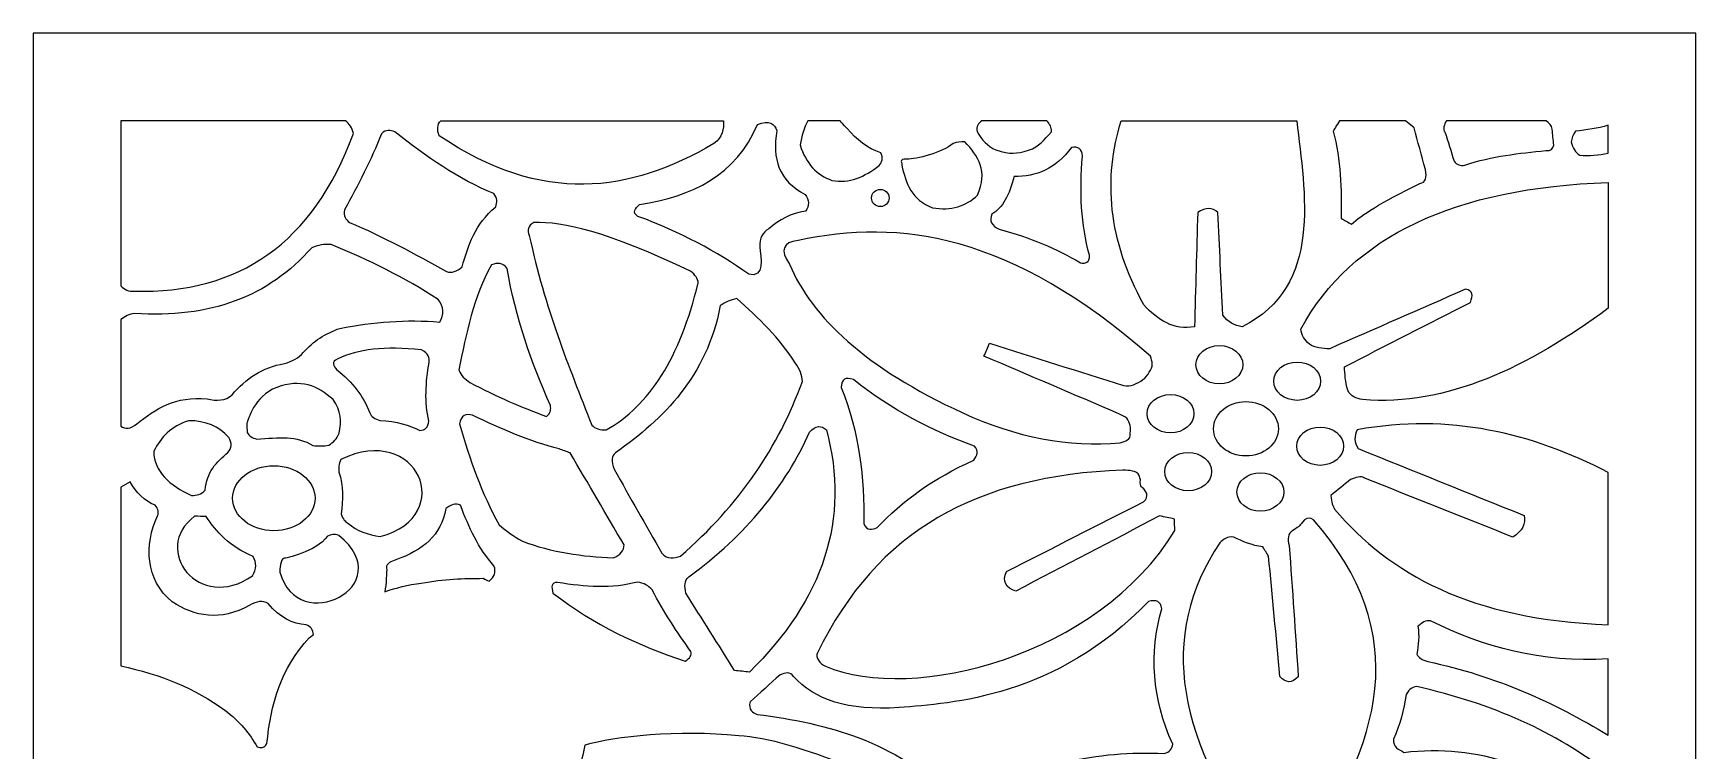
# Model space of a CAD drawing. Header units: centimetres. Extents: x -9.3 to 5, y 1.2 to 13.9.
# Drawn here: x -9.32 to -2.48, y 10.97 to 13.92 of the extents above; entities that cross this region are included whole.
import ezdxf

# ---------------------------------------------------------------- set-up
doc = ezdxf.new("R2010")
doc.units = ezdxf.units.CM
doc.header["$MEASUREMENT"] = 0
doc.layers.add('layer 1', color=7, linetype='Continuous')

msp = doc.modelspace()

# ---------------------------------------------------------------- linework, layer by layer
at = {"layer": 'layer 1', "color": 242}
for points, knots in [([(-9.31803, 13.9212), (-9.31803, 13.9212), (-2.47994, 13.9212), (-2.47994, 13.9212), (-2.47994, 13.9212), (-2.47994, 13.9212), (-2.47994, 1.18342), (-2.47994, 1.18342), (-2.47994, 1.18342), (-2.47994, 1.18342), (-9.31803, 1.18342), (-9.31803, 1.18342), (-9.31803, 1.18342), (-9.31803, 1.18342), (-9.31803, 13.9212), (-9.31803, 13.9212)], [0, 0, 0, 0, 0.2, 0.2, 0.2, 0.2, 0.4, 0.4, 0.4, 0.4, 0.6, 0.6, 0.6, 0.6, 1, 1, 1, 1]), ([(-8.03411, 13.56122), (-8.01813, 13.54893), (-8.00624, 13.53254), (-8.00075, 13.50972), (-8.00075, 13.50972), (-8.16684, 13.05808), (-8.47199, 12.84909), (-8.90373, 12.86102), (-8.90373, 12.86102), (-8.92495, 12.85916), (-8.94303, 12.86661), (-8.95805, 12.88345), (-8.95805, 12.88345), (-8.95805, 12.88345), (-8.95805, 13.56122), (-8.95805, 13.56122), (-8.95805, 13.56122), (-8.95805, 13.56122), (-8.03411, 13.56122), (-8.03411, 13.56122)], [0, 0, 0, 0, 0.1666667, 0.1666667, 0.1666667, 0.1666667, 0.3333333, 0.3333333, 0.3333333, 0.3333333, 0.5, 0.5, 0.5, 0.5, 0.6666667, 0.6666667, 0.6666667, 0.6666667, 1, 1, 1, 1]), ([(-7.64192, 13.56122), (-7.6572, 13.54639), (-7.65678, 13.52487), (-7.64887, 13.50006), (-7.64887, 13.50006), (-7.22334, 13.21349), (-6.86303, 13.26502), (-6.51892, 13.46786), (-6.51892, 13.46786), (-6.48263, 13.49229), (-6.47794, 13.53015), (-6.47884, 13.56122), (-6.47884, 13.56122), (-6.47884, 13.56122), (-7.64192, 13.56122), (-7.64192, 13.56122)], [0, 0, 0, 0, 0.2, 0.2, 0.2, 0.2, 0.4, 0.4, 0.4, 0.4, 0.6, 0.6, 0.6, 0.6, 1, 1, 1, 1]), ([(-6.82462, 13.21676), (-6.84289, 13.20066), (-6.85576, 13.18458), (-6.83105, 13.16847), (-6.83105, 13.16847), (-6.65719, 13.10432), (-6.50576, 13.02446), (-6.37474, 12.93023), (-6.37474, 12.93023), (-6.30861, 12.91417), (-6.32481, 12.99895), (-6.32974, 13.04291), (-6.32974, 13.04291), (-6.33029, 13.07835), (-6.31798, 13.10303), (-6.29279, 13.11695), (-6.29279, 13.11695), (-6.24994, 13.15425), (-6.20175, 13.18217), (-6.14176, 13.18939), (-6.14176, 13.18939), (-6.12514, 13.21247), (-6.12569, 13.23553), (-6.14336, 13.25861), (-6.14336, 13.25861), (-6.25021, 13.31413), (-6.28076, 13.40534), (-6.25905, 13.52099), (-6.25905, 13.52099), (-6.26897, 13.55022), (-6.29094, 13.5647), (-6.33938, 13.54674), (-6.33938, 13.54674), (-6.42781, 13.33633), (-6.60763, 13.25108), (-6.82462, 13.21676)], [0, 0, 0, 0, 0.1, 0.1, 0.1, 0.1, 0.2, 0.2, 0.2, 0.2, 0.3, 0.3, 0.3, 0.3, 0.4, 0.4, 0.4, 0.4, 0.5, 0.5, 0.5, 0.5, 0.6, 0.6, 0.6, 0.6, 0.7, 0.7, 0.7, 0.7, 0.8, 0.8, 0.8, 0.8, 1, 1, 1, 1]), ([(-5.99899, 13.56122), (-5.99437, 13.55582), (-5.98605, 13.54629), (-5.97064, 13.52903), (-5.97064, 13.52903), (-5.93066, 13.48426), (-5.88668, 13.4469), (-5.83165, 13.43004), (-5.83165, 13.43004), (-5.82176, 13.40872), (-5.82658, 13.39182), (-5.83808, 13.37692), (-5.83808, 13.37692), (-5.8988, 13.33237), (-5.96188, 13.30098), (-6.0333, 13.31656), (-6.0333, 13.31656), (-6.0954, 13.33809), (-6.13997, 13.38492), (-6.16345, 13.46224), (-6.16345, 13.46224), (-6.15711, 13.49858), (-6.14851, 13.53301), (-6.13247, 13.56122), (-6.13247, 13.56122), (-6.13247, 13.56122), (-5.99899, 13.56122), (-5.99899, 13.56122)], [0, 0, 0, 0, 0.125, 0.125, 0.125, 0.125, 0.25, 0.25, 0.25, 0.25, 0.375, 0.375, 0.375, 0.375, 0.5, 0.5, 0.5, 0.5, 0.625, 0.625, 0.625, 0.625, 0.75, 0.75, 0.75, 0.75, 1, 1, 1, 1]), ([(-5.14892, 13.56122), (-5.1374, 13.54887), (-5.12852, 13.53521), (-5.13032, 13.51616), (-5.13032, 13.51616), (-5.16012, 13.48201), (-5.17954, 13.45534), (-5.22431, 13.4405), (-5.22431, 13.4405), (-5.27816, 13.42534), (-5.29501, 13.42248), (-5.35928, 13.44132), (-5.35928, 13.44132), (-5.39327, 13.45708), (-5.41656, 13.48298), (-5.4356, 13.51696), (-5.4356, 13.51696), (-5.44134, 13.53803), (-5.43063, 13.55261), (-5.41643, 13.56122), (-5.41643, 13.56122), (-5.41643, 13.56122), (-5.14892, 13.56122), (-5.14892, 13.56122)], [0, 0, 0, 0, 0.1428571, 0.1428571, 0.1428571, 0.1428571, 0.2857143, 0.2857143, 0.2857143, 0.2857143, 0.4285714, 0.4285714, 0.4285714, 0.4285714, 0.5714286, 0.5714286, 0.5714286, 0.5714286, 0.7142857, 0.7142857, 0.7142857, 0.7142857, 1, 1, 1, 1]), ([(-4.84356, 13.56122), (-4.91638, 13.32341), (-4.89802, 13.073), (-4.75033, 12.80468), (-4.75033, 12.80468), (-4.69161, 12.74094), (-4.62634, 12.69953), (-4.54145, 12.71453), (-4.54145, 12.71453), (-4.53717, 12.8712), (-4.53288, 13.02788), (-4.52859, 13.18455), (-4.52859, 13.18455), (-4.49645, 13.206), (-4.46862, 13.20601), (-4.44505, 13.18455), (-4.44505, 13.18455), (-4.43862, 13.04398), (-4.43219, 12.9034), (-4.42576, 12.76282), (-4.42576, 12.76282), (-4.40328, 12.73384), (-4.3765, 12.71776), (-4.34543, 12.71453), (-4.34543, 12.71453), (-4.01151, 12.88182), (-4.08829, 13.26244), (-4.1207, 13.56122), (-4.1207, 13.56122), (-4.1207, 13.56122), (-4.84356, 13.56122), (-4.84356, 13.56122)], [0, 0, 0, 0, 0.1111111, 0.1111111, 0.1111111, 0.1111111, 0.2222222, 0.2222222, 0.2222222, 0.2222222, 0.3333333, 0.3333333, 0.3333333, 0.3333333, 0.4444444, 0.4444444, 0.4444444, 0.4444444, 0.5555556, 0.5555556, 0.5555556, 0.5555556, 0.6666667, 0.6666667, 0.6666667, 0.6666667, 0.7777778, 0.7777778, 0.7777778, 0.7777778, 1, 1, 1, 1]), ([(-3.97106, 13.51937), (-3.97106, 13.51937), (-3.9563, 13.54513), (-3.94543, 13.56122), (-3.94543, 13.56122), (-3.94543, 13.56122), (-3.67363, 13.56122), (-3.67363, 13.56122), (-3.67363, 13.56122), (-3.67363, 13.56122), (-3.63847, 13.53225), (-3.63847, 13.53225), (-3.63847, 13.53225), (-3.62294, 13.47539), (-3.6074, 13.41851), (-3.59187, 13.36163), (-3.59187, 13.36163), (-3.58437, 13.32728), (-3.59187, 13.30798), (-3.61437, 13.30368), (-3.61437, 13.30368), (-3.78196, 13.2224), (-3.85237, 13.17464), (-3.89554, 13.13627), (-3.89554, 13.13627), (-3.91001, 13.14432), (-3.92447, 13.15237), (-3.93893, 13.16041), (-3.93893, 13.16041), (-3.93518, 13.28008), (-3.94053, 13.39973), (-3.97106, 13.51937)], [0, 0, 0, 0, 0.1111111, 0.1111111, 0.1111111, 0.1111111, 0.2222222, 0.2222222, 0.2222222, 0.2222222, 0.3333333, 0.3333333, 0.3333333, 0.3333333, 0.4444444, 0.4444444, 0.4444444, 0.4444444, 0.5555556, 0.5555556, 0.5555556, 0.5555556, 0.6666667, 0.6666667, 0.6666667, 0.6666667, 0.7777778, 0.7777778, 0.7777778, 0.7777778, 1, 1, 1, 1]), ([(-3.51154, 13.51535), (-3.52097, 13.52439), (-3.5146, 13.547), (-3.50534, 13.56122), (-3.50534, 13.56122), (-3.50534, 13.56122), (-3.09582, 13.56122), (-3.09582, 13.56122), (-3.09582, 13.56122), (-3.08246, 13.55326), (-3.07326, 13.54227), (-3.07048, 13.52661), (-3.07048, 13.52661), (-3.06834, 13.50488), (-3.06621, 13.48315), (-3.06407, 13.46142), (-3.06407, 13.46142), (-3.06621, 13.44532), (-3.07693, 13.43782), (-3.09619, 13.43889), (-3.09619, 13.43889), (-3.20664, 13.42762), (-3.31702, 13.41677), (-3.42959, 13.37934), (-3.42959, 13.37934), (-3.44861, 13.37506), (-3.46335, 13.38043), (-3.47377, 13.39543), (-3.47377, 13.39543), (-3.48637, 13.4354), (-3.49896, 13.47537), (-3.51154, 13.51535)], [0, 0, 0, 0, 0.1111111, 0.1111111, 0.1111111, 0.1111111, 0.2222222, 0.2222222, 0.2222222, 0.2222222, 0.3333333, 0.3333333, 0.3333333, 0.3333333, 0.4444444, 0.4444444, 0.4444444, 0.4444444, 0.5555556, 0.5555556, 0.5555556, 0.5555556, 0.6666667, 0.6666667, 0.6666667, 0.6666667, 0.7777778, 0.7777778, 0.7777778, 0.7777778, 1, 1, 1, 1]), ([(-2.99176, 13.47511), (-2.98963, 13.48958), (-2.98563, 13.50407), (-2.97489, 13.51857), (-2.97489, 13.51857), (-2.92886, 13.52361), (-2.88326, 13.52993), (-2.83992, 13.54312), (-2.83992, 13.54312), (-2.83992, 13.54312), (-2.83992, 13.42759), (-2.83992, 13.42759), (-2.83992, 13.42759), (-2.87905, 13.42027), (-2.91812, 13.41762), (-2.95721, 13.41958), (-2.95721, 13.41958), (-2.97377, 13.43105), (-2.98596, 13.44862), (-2.99176, 13.47511)], [0, 0, 0, 0, 0.1666667, 0.1666667, 0.1666667, 0.1666667, 0.3333333, 0.3333333, 0.3333333, 0.3333333, 0.5, 0.5, 0.5, 0.5, 0.6666667, 0.6666667, 0.6666667, 0.6666667, 1, 1, 1, 1]), ([(-7.88506, 13.5081), (-7.86688, 13.52692), (-7.84866, 13.52315), (-7.83042, 13.51616), (-7.83042, 13.51616), (-7.70221, 13.41316), (-7.56932, 13.32191), (-7.42392, 13.26182), (-7.42392, 13.26182), (-7.40922, 13.24479), (-7.40922, 13.22628), (-7.41589, 13.20709), (-7.41589, 13.20709), (-7.50171, 13.13641), (-7.52886, 13.04889), (-7.55408, 12.96081), (-7.55408, 12.96081), (-7.5755, 12.94312), (-7.59694, 12.93347), (-7.61834, 12.9415), (-7.61834, 12.9415), (-7.74965, 13.01467), (-7.88121, 13.0869), (-8.01682, 13.14272), (-8.01682, 13.14272), (-8.03185, 13.15477), (-8.04416, 13.16874), (-8.0377, 13.19583), (-8.0377, 13.19583), (-7.98118, 13.29711), (-7.92868, 13.40041), (-7.88506, 13.5081)], [0, 0, 0, 0, 0.1111111, 0.1111111, 0.1111111, 0.1111111, 0.2222222, 0.2222222, 0.2222222, 0.2222222, 0.3333333, 0.3333333, 0.3333333, 0.3333333, 0.4444444, 0.4444444, 0.4444444, 0.4444444, 0.5555556, 0.5555556, 0.5555556, 0.5555556, 0.6666667, 0.6666667, 0.6666667, 0.6666667, 0.7777778, 0.7777778, 0.7777778, 0.7777778, 1, 1, 1, 1]), ([(-5.74489, 13.37852), (-5.74328, 13.38335), (-5.76047, 13.40693), (-5.724, 13.40427), (-5.724, 13.40427), (-5.68753, 13.40162), (-5.57896, 13.43108), (-5.53441, 13.46786), (-5.53441, 13.46786), (-5.51834, 13.47349), (-5.50228, 13.47591), (-5.48621, 13.47511), (-5.48621, 13.47511), (-5.43097, 13.41695), (-5.39042, 13.3531), (-5.43399, 13.25618), (-5.43399, 13.25618), (-5.48135, 13.20966), (-5.54227, 13.19034), (-5.61957, 13.20387), (-5.61957, 13.20387), (-5.70263, 13.23627), (-5.73054, 13.30318), (-5.74489, 13.37852)], [0, 0, 0, 0, 0.1428571, 0.1428571, 0.1428571, 0.1428571, 0.2857143, 0.2857143, 0.2857143, 0.2857143, 0.4285714, 0.4285714, 0.4285714, 0.4285714, 0.5714286, 0.5714286, 0.5714286, 0.5714286, 0.7142857, 0.7142857, 0.7142857, 0.7142857, 1, 1, 1, 1]), ([(-5.28376, 13.33265), (-5.19299, 13.33012), (-5.11267, 13.36416), (-5.04757, 13.45177), (-5.04757, 13.45177), (-5.01974, 13.45711), (-5.00474, 13.44531), (-5.00259, 13.41636), (-5.00259, 13.41636), (-5.01431, 13.27089), (-5.0091, 13.13315), (-4.97366, 13.00911), (-4.97366, 13.00911), (-4.97255, 12.97685), (-4.99025, 12.97474), (-5.01062, 12.97692), (-5.01062, 12.97692), (-5.10796, 13.03513), (-5.2175, 13.0829), (-5.34481, 13.11535), (-5.34481, 13.11535), (-5.3764, 13.12984), (-5.38656, 13.15077), (-5.37534, 13.17812), (-5.37534, 13.17812), (-5.33115, 13.20227), (-5.30222, 13.25701), (-5.28376, 13.33265)], [0, 0, 0, 0, 0.125, 0.125, 0.125, 0.125, 0.25, 0.25, 0.25, 0.25, 0.375, 0.375, 0.375, 0.375, 0.5, 0.5, 0.5, 0.5, 0.625, 0.625, 0.625, 0.625, 0.75, 0.75, 0.75, 0.75, 1, 1, 1, 1]), ([(-5.83407, 13.20871), (-5.81411, 13.20871), (-5.79792, 13.22457), (-5.79792, 13.24413), (-5.79792, 13.24413), (-5.79792, 13.26368), (-5.81411, 13.27954), (-5.83407, 13.27954), (-5.83407, 13.27954), (-5.85404, 13.27954), (-5.87022, 13.26368), (-5.87022, 13.24413), (-5.87022, 13.24413), (-5.87022, 13.22457), (-5.85404, 13.20871), (-5.83407, 13.20871)], [0, 0, 0, 0, 0.2, 0.2, 0.2, 0.2, 0.4, 0.4, 0.4, 0.4, 0.6, 0.6, 0.6, 0.6, 1, 1, 1, 1]), ([(-4.10442, 12.70487), (-4.10122, 12.6802), (-4.08945, 12.6598), (-4.06907, 12.6437), (-4.06907, 12.6437), (-4.04662, 12.6265), (-4.01662, 12.62438), (-3.98552, 12.62439), (-3.98552, 12.62439), (-3.79914, 12.70594), (-3.61276, 12.78749), (-3.42638, 12.86905), (-3.42638, 12.86905), (-3.39586, 12.86407), (-3.39479, 12.84288), (-3.40709, 12.81433), (-3.40709, 12.81433), (-3.57956, 12.72633), (-3.75202, 12.63834), (-3.92447, 12.55035), (-3.92447, 12.55035), (-3.92341, 12.51977), (-3.92129, 12.48867), (-3.91161, 12.45376), (-3.91161, 12.45376), (-3.89935, 12.42744), (-3.87578, 12.41995), (-3.85056, 12.41514), (-3.85056, 12.41514), (-3.50494, 12.38686), (-3.17008, 12.54746), (-2.83992, 12.79048), (-2.83992, 12.79048), (-2.83992, 12.79048), (-2.83992, 13.30809), (-2.83992, 13.30809), (-2.83992, 13.30809), (-3.46683, 13.28556), (-3.89455, 13.08993), (-4.10442, 12.70487)], [0, 0, 0, 0, 0.0909091, 0.0909091, 0.0909091, 0.0909091, 0.1818182, 0.1818182, 0.1818182, 0.1818182, 0.2727273, 0.2727273, 0.2727273, 0.2727273, 0.3636364, 0.3636364, 0.3636364, 0.3636364, 0.4545455, 0.4545455, 0.4545455, 0.4545455, 0.5454545, 0.5454545, 0.5454545, 0.5454545, 0.6363636, 0.6363636, 0.6363636, 0.6363636, 0.7272727, 0.7272727, 0.7272727, 0.7272727, 0.8181818, 0.8181818, 0.8181818, 0.8181818, 1, 1, 1, 1]), ([(-7.27772, 13.08959), (-7.2863, 13.11106), (-7.28415, 13.12983), (-7.25844, 13.14272), (-7.25844, 13.14272), (-7.13946, 13.14815), (-6.95603, 13.10516), (-6.61413, 12.94312), (-6.61413, 12.94312), (-6.59612, 12.9279), (-6.58235, 12.9122), (-6.5836, 12.89482), (-6.5836, 12.89482), (-6.65725, 12.5868), (-6.78471, 12.3889), (-6.96119, 12.2912), (-6.96119, 12.2912), (-6.98743, 12.28907), (-7.00725, 12.29551), (-7.02063, 12.31051), (-7.02063, 12.31051), (-7.11589, 12.55239), (-7.21309, 12.79078), (-7.27772, 13.08959)], [0, 0, 0, 0, 0.1428571, 0.1428571, 0.1428571, 0.1428571, 0.2857143, 0.2857143, 0.2857143, 0.2857143, 0.4285714, 0.4285714, 0.4285714, 0.4285714, 0.5714286, 0.5714286, 0.5714286, 0.5714286, 0.7142857, 0.7142857, 0.7142857, 0.7142857, 1, 1, 1, 1]), ([(-4.8056, 12.2767), (-4.80299, 12.2488), (-4.82593, 12.24413), (-4.84738, 12.23807), (-4.84738, 12.23807), (-5.05892, 12.21874), (-5.27475, 12.25951), (-5.49488, 12.3604), (-5.49488, 12.3604), (-5.89635, 12.54605), (-6.11465, 12.75209), (-6.20763, 12.97209), (-6.20763, 12.97209), (-6.24725, 13.03002), (-6.23546, 13.0622), (-6.17229, 13.06866), (-6.17229, 13.06866), (-5.7543, 13.16042), (-5.29532, 13.09473), (-4.72302, 12.59381), (-4.72302, 12.59381), (-4.71494, 12.5718), (-4.71011, 12.5498), (-4.72783, 12.52782), (-4.72783, 12.52782), (-4.73963, 12.50339), (-4.76321, 12.48783), (-4.7921, 12.47631), (-4.7921, 12.47631), (-4.80496, 12.47201), (-4.81887, 12.47092), (-4.83388, 12.47309), (-4.83388, 12.47309), (-5.01757, 12.53104), (-5.20128, 12.58898), (-5.38498, 12.64693), (-5.38498, 12.64693), (-5.39248, 12.62923), (-5.39998, 12.61152), (-5.40748, 12.59381), (-5.40748, 12.59381), (-5.22271, 12.51493), (-5.03793, 12.43606), (-4.85316, 12.35719), (-4.85316, 12.35719), (-4.8419, 12.35128), (-4.83066, 12.34538), (-4.81942, 12.33948), (-4.81942, 12.33948), (-4.80868, 12.31941), (-4.80128, 12.29888), (-4.8056, 12.2767)], [0, 0, 0, 0, 0.0714286, 0.0714286, 0.0714286, 0.0714286, 0.1428571, 0.1428571, 0.1428571, 0.1428571, 0.2142857, 0.2142857, 0.2142857, 0.2142857, 0.2857143, 0.2857143, 0.2857143, 0.2857143, 0.3571429, 0.3571429, 0.3571429, 0.3571429, 0.4285714, 0.4285714, 0.4285714, 0.4285714, 0.5, 0.5, 0.5, 0.5, 0.5714286, 0.5714286, 0.5714286, 0.5714286, 0.6428571, 0.6428571, 0.6428571, 0.6428571, 0.7142857, 0.7142857, 0.7142857, 0.7142857, 0.7857143, 0.7857143, 0.7857143, 0.7857143, 0.8571429, 0.8571429, 0.8571429, 0.8571429, 1, 1, 1, 1]), ([(-8.95805, 12.74458), (-8.94068, 12.75659), (-8.92258, 12.76634), (-8.90212, 12.76926), (-8.90212, 12.76926), (-8.59257, 12.74778), (-8.34942, 12.83792), (-8.17266, 13.03968), (-8.17266, 13.03968), (-8.14776, 13.04958), (-8.12153, 13.05548), (-8.09233, 13.05256), (-8.09233, 13.05256), (-7.93743, 12.98969), (-7.78987, 12.91578), (-7.65208, 12.82721), (-7.65208, 12.82721), (-7.62958, 12.79607), (-7.62745, 12.76495), (-7.64565, 12.73384), (-7.64565, 12.73384), (-7.78278, 12.74489), (-7.91988, 12.7357), (-8.05698, 12.70809), (-8.05698, 12.70809), (-8.11546, 12.68706), (-8.1667, 12.65513), (-8.20801, 12.6083), (-8.20801, 12.6083), (-8.22527, 12.58605), (-8.25287, 12.57264), (-8.28513, 12.56322), (-8.28513, 12.56322), (-8.37541, 12.54809), (-8.4445, 12.50114), (-8.50044, 12.43445), (-8.50044, 12.43445), (-8.5275, 12.40979), (-8.56339, 12.40871), (-8.60327, 12.41835), (-8.60327, 12.41835), (-8.73285, 12.43108), (-8.81469, 12.37608), (-8.89247, 12.31533), (-8.89247, 12.31533), (-8.91753, 12.29324), (-8.93882, 12.29335), (-8.95805, 12.30608), (-8.95805, 12.30608), (-8.95805, 12.30608), (-8.95805, 12.74458), (-8.95805, 12.74458)], [0, 0, 0, 0, 0.0714286, 0.0714286, 0.0714286, 0.0714286, 0.1428571, 0.1428571, 0.1428571, 0.1428571, 0.2142857, 0.2142857, 0.2142857, 0.2142857, 0.2857143, 0.2857143, 0.2857143, 0.2857143, 0.3571429, 0.3571429, 0.3571429, 0.3571429, 0.4285714, 0.4285714, 0.4285714, 0.4285714, 0.5, 0.5, 0.5, 0.5, 0.5714286, 0.5714286, 0.5714286, 0.5714286, 0.6428571, 0.6428571, 0.6428571, 0.6428571, 0.7142857, 0.7142857, 0.7142857, 0.7142857, 0.7857143, 0.7857143, 0.7857143, 0.7857143, 0.8571429, 0.8571429, 0.8571429, 0.8571429, 1, 1, 1, 1]), ([(-7.43356, 12.96887), (-7.40841, 12.97908), (-7.38593, 12.97856), (-7.3693, 12.95438), (-7.3693, 12.95438), (-7.33436, 12.75242), (-7.26882, 12.56725), (-7.19096, 12.39099), (-7.19096, 12.39099), (-7.18826, 12.37598), (-7.18826, 12.36096), (-7.20701, 12.34592), (-7.20701, 12.34592), (-7.30825, 12.38322), (-7.41218, 12.42724), (-7.52194, 12.48596), (-7.52194, 12.48596), (-7.54254, 12.49885), (-7.55915, 12.51441), (-7.56692, 12.53586), (-7.56692, 12.53586), (-7.53828, 12.68813), (-7.50526, 12.8382), (-7.43356, 12.96887)], [0, 0, 0, 0, 0.1428571, 0.1428571, 0.1428571, 0.1428571, 0.2857143, 0.2857143, 0.2857143, 0.2857143, 0.4285714, 0.4285714, 0.4285714, 0.4285714, 0.5714286, 0.5714286, 0.5714286, 0.5714286, 0.7142857, 0.7142857, 0.7142857, 0.7142857, 1, 1, 1, 1]), ([(-6.92905, 12.12862), (-6.94192, 12.16188), (-6.93977, 12.1844), (-6.92263, 12.19622), (-6.92263, 12.19622), (-6.72374, 12.33911), (-6.54922, 12.50792), (-6.49203, 12.80145), (-6.49203, 12.80145), (-6.47169, 12.81537), (-6.44919, 12.82503), (-6.42455, 12.83043), (-6.42455, 12.83043), (-6.33415, 12.75082), (-6.24817, 12.66751), (-6.18353, 12.56644), (-6.18353, 12.56644), (-6.16532, 12.54067), (-6.1557, 12.51492), (-6.1546, 12.48918), (-6.1546, 12.48918), (-6.25115, 12.22284), (-6.41371, 11.98182), (-6.65591, 11.77126), (-6.65591, 11.77126), (-6.68299, 11.76461), (-6.71035, 11.75579), (-6.73303, 11.78415), (-6.73303, 11.78415), (-6.79837, 11.89897), (-6.86372, 12.0138), (-6.92905, 12.12862)], [0, 0, 0, 0, 0.1111111, 0.1111111, 0.1111111, 0.1111111, 0.2222222, 0.2222222, 0.2222222, 0.2222222, 0.3333333, 0.3333333, 0.3333333, 0.3333333, 0.4444444, 0.4444444, 0.4444444, 0.4444444, 0.5555556, 0.5555556, 0.5555556, 0.5555556, 0.6666667, 0.6666667, 0.6666667, 0.6666667, 0.7777778, 0.7777778, 0.7777778, 0.7777778, 1, 1, 1, 1]), ([(-8.06885, 12.53747), (-8.0839, 12.55409), (-8.09358, 12.57018), (-8.06564, 12.58253), (-8.06564, 12.58253), (-7.9837, 12.62146), (-7.87231, 12.63641), (-7.72179, 12.61955), (-7.72179, 12.61955), (-7.69198, 12.6049), (-7.68731, 12.58693), (-7.68966, 12.56804), (-7.68966, 12.56804), (-7.70426, 12.4857), (-7.70881, 12.4047), (-7.69126, 12.3266), (-7.69126, 12.3266), (-7.69395, 12.30193), (-7.70627, 12.28906), (-7.72822, 12.28796), (-7.72822, 12.28796), (-7.77042, 12.31129), (-7.82425, 12.32584), (-7.89211, 12.32982), (-7.89211, 12.32982), (-7.91307, 12.33499), (-7.92794, 12.34453), (-7.93388, 12.3604), (-7.93388, 12.3604), (-7.9602, 12.42775), (-8.00398, 12.48731), (-8.06885, 12.53747)], [0, 0, 0, 0, 0.1111111, 0.1111111, 0.1111111, 0.1111111, 0.2222222, 0.2222222, 0.2222222, 0.2222222, 0.3333333, 0.3333333, 0.3333333, 0.3333333, 0.4444444, 0.4444444, 0.4444444, 0.4444444, 0.5555556, 0.5555556, 0.5555556, 0.5555556, 0.6666667, 0.6666667, 0.6666667, 0.6666667, 0.7777778, 0.7777778, 0.7777778, 0.7777778, 1, 1, 1, 1]), ([(-4.43927, 12.47952), (-4.38607, 12.47952), (-4.34287, 12.51484), (-4.34287, 12.55838), (-4.34287, 12.55838), (-4.34287, 12.60194), (-4.38607, 12.63726), (-4.43927, 12.63726), (-4.43927, 12.63726), (-4.4925, 12.63726), (-4.53568, 12.60194), (-4.53568, 12.55838), (-4.53568, 12.55838), (-4.53568, 12.51484), (-4.4925, 12.47952), (-4.43927, 12.47952)], [0, 0, 0, 0, 0.2, 0.2, 0.2, 0.2, 0.4, 0.4, 0.4, 0.4, 0.6, 0.6, 0.6, 0.6, 1, 1, 1, 1]), ([(-4.11953, 12.41191), (-4.06633, 12.41191), (-4.02313, 12.44723), (-4.02313, 12.49077), (-4.02313, 12.49077), (-4.02313, 12.53433), (-4.06633, 12.56965), (-4.11953, 12.56965), (-4.11953, 12.56965), (-4.17276, 12.56965), (-4.21594, 12.53433), (-4.21594, 12.49077), (-4.21594, 12.49077), (-4.21594, 12.44723), (-4.17276, 12.41191), (-4.11953, 12.41191)], [0, 0, 0, 0, 0.2, 0.2, 0.2, 0.2, 0.4, 0.4, 0.4, 0.4, 0.6, 0.6, 0.6, 0.6, 1, 1, 1, 1]), ([(-8.44, 12.31855), (-8.43357, 12.32982), (-8.41267, 12.42857), (-8.31628, 12.46503), (-8.31628, 12.46503), (-8.21989, 12.50149), (-8.14706, 12.47305), (-8.08491, 12.41513), (-8.08491, 12.41513), (-8.05038, 12.36747), (-8.05093, 12.3286), (-8.05921, 12.2767), (-8.05921, 12.2767), (-8.0694, 12.25416), (-8.08388, 12.2381), (-8.10259, 12.22841), (-8.10259, 12.22841), (-8.12457, 12.22305), (-8.14653, 12.2236), (-8.16847, 12.22679), (-8.16847, 12.22679), (-8.23302, 12.26723), (-8.30799, 12.25944), (-8.39823, 12.25256), (-8.39823, 12.25256), (-8.41805, 12.2574), (-8.43145, 12.26651), (-8.4384, 12.27992), (-8.4384, 12.27992), (-8.43893, 12.2928), (-8.43947, 12.30568), (-8.44, 12.31855)], [0, 0, 0, 0, 0.1111111, 0.1111111, 0.1111111, 0.1111111, 0.2222222, 0.2222222, 0.2222222, 0.2222222, 0.3333333, 0.3333333, 0.3333333, 0.3333333, 0.4444444, 0.4444444, 0.4444444, 0.4444444, 0.5555556, 0.5555556, 0.5555556, 0.5555556, 0.6666667, 0.6666667, 0.6666667, 0.6666667, 0.7777778, 0.7777778, 0.7777778, 0.7777778, 1, 1, 1, 1]), ([(-5.99457, 12.46503), (-5.99299, 12.49936), (-5.97639, 12.5101), (-5.94477, 12.49722), (-5.94477, 12.49722), (-5.78559, 12.37181), (-5.61877, 12.28462), (-5.44669, 12.22359), (-5.44669, 12.22359), (-5.42625, 12.20428), (-5.43593, 12.18497), (-5.4499, 12.16564), (-5.4499, 12.16564), (-5.61635, 12.0916), (-5.74463, 11.99717), (-5.84676, 11.88878), (-5.84676, 11.88878), (-5.86819, 11.8796), (-5.88857, 11.87529), (-5.90138, 11.90487), (-5.90138, 11.90487), (-5.90049, 12.0916), (-5.91831, 12.27832), (-5.99457, 12.46503)], [0, 0, 0, 0, 0.1428571, 0.1428571, 0.1428571, 0.1428571, 0.2857143, 0.2857143, 0.2857143, 0.2857143, 0.4285714, 0.4285714, 0.4285714, 0.4285714, 0.5714286, 0.5714286, 0.5714286, 0.5714286, 0.7142857, 0.7142857, 0.7142857, 0.7142857, 1, 1, 1, 1]), ([(-4.64011, 12.2783), (-4.5869, 12.2783), (-4.54371, 12.31362), (-4.54371, 12.35717), (-4.54371, 12.35717), (-4.54371, 12.40072), (-4.5869, 12.43604), (-4.64011, 12.43604), (-4.64011, 12.43604), (-4.69333, 12.43604), (-4.73652, 12.40072), (-4.73652, 12.35717), (-4.73652, 12.35717), (-4.73652, 12.31362), (-4.69333, 12.2783), (-4.64011, 12.2783)], [0, 0, 0, 0, 0.2, 0.2, 0.2, 0.2, 0.4, 0.4, 0.4, 0.4, 0.6, 0.6, 0.6, 0.6, 1, 1, 1, 1]), ([(-4.33003, 12.18334), (-4.25638, 12.18334), (-4.19667, 12.23345), (-4.19667, 12.29522), (-4.19667, 12.29522), (-4.19667, 12.35698), (-4.25638, 12.40708), (-4.33003, 12.40708), (-4.33003, 12.40708), (-4.40366, 12.40708), (-4.46338, 12.35698), (-4.46338, 12.29522), (-4.46338, 12.29522), (-4.46338, 12.23345), (-4.40366, 12.18334), (-4.33003, 12.18334)], [0, 0, 0, 0, 0.2, 0.2, 0.2, 0.2, 0.4, 0.4, 0.4, 0.4, 0.6, 0.6, 0.6, 0.6, 1, 1, 1, 1]), ([(-8.5139, 12.25899), (-8.49997, 12.23648), (-8.50105, 12.2161), (-8.51712, 12.19783), (-8.51712, 12.19783), (-8.5643, 12.15927), (-8.60613, 12.11639), (-8.61031, 12.0433), (-8.61031, 12.0433), (-8.62604, 12.02375), (-8.64642, 12.02281), (-8.66654, 12.02077), (-8.66654, 12.02077), (-8.75786, 12.06263), (-8.82104, 12.11791), (-8.8224, 12.20266), (-8.8224, 12.20266), (-8.79348, 12.25952), (-8.75115, 12.30564), (-8.6794, 12.3282), (-8.6794, 12.3282), (-8.60923, 12.32874), (-8.55405, 12.30566), (-8.5139, 12.25899)], [0, 0, 0, 0, 0.1428571, 0.1428571, 0.1428571, 0.1428571, 0.2857143, 0.2857143, 0.2857143, 0.2857143, 0.4285714, 0.4285714, 0.4285714, 0.4285714, 0.5714286, 0.5714286, 0.5714286, 0.5714286, 0.7142857, 0.7142857, 0.7142857, 0.7142857, 1, 1, 1, 1]), ([(-8.06081, 12.11734), (-8.06216, 12.13371), (-8.06218, 12.15032), (-8.05278, 12.16886), (-8.05278, 12.16886), (-7.73757, 12.32195), (-7.5716, 11.93853), (-7.8905, 11.85176), (-7.8905, 11.85176), (-7.94079, 11.85931), (-7.98646, 11.87534), (-8.02386, 11.90648), (-8.02386, 11.90648), (-8.03431, 11.91458), (-8.04508, 11.92172), (-8.05117, 11.94511), (-8.05117, 11.94511), (-8.04394, 12.00252), (-8.04234, 12.05995), (-8.06081, 12.11734)], [0, 0, 0, 0, 0.1666667, 0.1666667, 0.1666667, 0.1666667, 0.3333333, 0.3333333, 0.3333333, 0.3333333, 0.5, 0.5, 0.5, 0.5, 0.6666667, 0.6666667, 0.6666667, 0.6666667, 1, 1, 1, 1]), ([(-7.56433, 12.31533), (-7.55805, 12.34992), (-7.53904, 12.35904), (-7.51131, 12.35074), (-7.51131, 12.35074), (-7.39409, 12.29453), (-7.27615, 12.24276), (-7.15462, 12.21231), (-7.15462, 12.21231), (-7.13964, 12.20695), (-7.12464, 12.20159), (-7.10964, 12.19622), (-7.10964, 12.19622), (-7.03574, 12.07013), (-6.96182, 11.94404), (-6.88791, 11.81795), (-6.88791, 11.81795), (-6.88792, 11.79381), (-6.90292, 11.77611), (-6.9329, 11.76483), (-6.9329, 11.76483), (-7.05822, 11.76979), (-7.18356, 11.78615), (-7.30886, 11.83405), (-7.30886, 11.83405), (-7.33994, 11.85149), (-7.37101, 11.87403), (-7.40205, 11.90004), (-7.40205, 11.90004), (-7.47304, 12.02882), (-7.52337, 12.16939), (-7.56433, 12.31533)], [0, 0, 0, 0, 0.1111111, 0.1111111, 0.1111111, 0.1111111, 0.2222222, 0.2222222, 0.2222222, 0.2222222, 0.3333333, 0.3333333, 0.3333333, 0.3333333, 0.4444444, 0.4444444, 0.4444444, 0.4444444, 0.5555556, 0.5555556, 0.5555556, 0.5555556, 0.6666667, 0.6666667, 0.6666667, 0.6666667, 0.7777778, 0.7777778, 0.7777778, 0.7777778, 1, 1, 1, 1]), ([(-6.62119, 11.68596), (-6.64158, 11.67204), (-6.63942, 11.64682), (-6.63405, 11.61996), (-6.63405, 11.61996), (-6.5671, 11.51373), (-6.50016, 11.40749), (-6.43321, 11.30126), (-6.43321, 11.30126), (-6.41286, 11.29912), (-6.39251, 11.29697), (-6.37215, 11.29482), (-6.37215, 11.29482), (-6.06844, 11.59313), (-5.95664, 11.92417), (-6.05564, 12.29118), (-6.05564, 12.29118), (-6.0768, 12.30861), (-6.09931, 12.3113), (-6.12472, 12.28152), (-6.12472, 12.28152), (-6.22382, 12.06011), (-6.38503, 11.8601), (-6.62119, 11.68596)], [0, 0, 0, 0, 0.1428571, 0.1428571, 0.1428571, 0.1428571, 0.2857143, 0.2857143, 0.2857143, 0.2857143, 0.4285714, 0.4285714, 0.4285714, 0.4285714, 0.5714286, 0.5714286, 0.5714286, 0.5714286, 0.7142857, 0.7142857, 0.7142857, 0.7142857, 1, 1, 1, 1]), ([(-3.86889, 12.21391), (-3.88497, 12.23965), (-3.88603, 12.26541), (-3.8721, 12.29117), (-3.8721, 12.29117), (-3.49354, 12.35927), (-3.15542, 12.27894), (-2.83992, 12.11535), (-2.83992, 12.11535), (-2.83992, 12.11535), (-2.83992, 11.48971), (-2.83992, 11.48971), (-2.83992, 11.48971), (-3.40632, 11.50994), (-3.7385, 11.69917), (-3.96529, 11.96442), (-3.96529, 11.96442), (-3.97224, 11.97675), (-3.97867, 11.99124), (-3.98136, 12.02075), (-3.98136, 12.02075), (-3.95405, 12.04275), (-3.92674, 12.06475), (-3.89942, 12.08675), (-3.89942, 12.08675), (-3.87888, 12.09346), (-3.85615, 12.1048), (-3.84479, 12.09319), (-3.84479, 12.09319), (-3.64074, 12.01217), (-3.43669, 11.93116), (-3.23263, 11.85013), (-3.23263, 11.85013), (-3.19353, 11.87536), (-3.17801, 11.90487), (-3.18603, 11.93867), (-3.18603, 11.93867), (-3.41365, 12.03042), (-3.64127, 12.12216), (-3.86889, 12.21391)], [0, 0, 0, 0, 0.0909091, 0.0909091, 0.0909091, 0.0909091, 0.1818182, 0.1818182, 0.1818182, 0.1818182, 0.2727273, 0.2727273, 0.2727273, 0.2727273, 0.3636364, 0.3636364, 0.3636364, 0.3636364, 0.4545455, 0.4545455, 0.4545455, 0.4545455, 0.5454545, 0.5454545, 0.5454545, 0.5454545, 0.6363636, 0.6363636, 0.6363636, 0.6363636, 0.7272727, 0.7272727, 0.7272727, 0.7272727, 0.8181818, 0.8181818, 0.8181818, 0.8181818, 1, 1, 1, 1]), ([(-4.02474, 12.14471), (-3.97153, 12.14471), (-3.92834, 12.18003), (-3.92834, 12.22357), (-3.92834, 12.22357), (-3.92834, 12.26713), (-3.97153, 12.30245), (-4.02474, 12.30245), (-4.02474, 12.30245), (-4.07797, 12.30245), (-4.12115, 12.26713), (-4.12115, 12.22357), (-4.12115, 12.22357), (-4.12115, 12.18003), (-4.07797, 12.14471), (-4.02474, 12.14471)], [0, 0, 0, 0, 0.2, 0.2, 0.2, 0.2, 0.4, 0.4, 0.4, 0.4, 0.6, 0.6, 0.6, 0.6, 1, 1, 1, 1]), ([(-4.56781, 12.04008), (-4.5146, 12.04008), (-4.47141, 12.0754), (-4.47141, 12.11894), (-4.47141, 12.11894), (-4.47141, 12.1625), (-4.5146, 12.19782), (-4.56781, 12.19782), (-4.56781, 12.19782), (-4.62104, 12.19782), (-4.66422, 12.1625), (-4.66422, 12.11894), (-4.66422, 12.11894), (-4.66422, 12.0754), (-4.62104, 12.04008), (-4.56781, 12.04008)], [0, 0, 0, 0, 0.2, 0.2, 0.2, 0.2, 0.4, 0.4, 0.4, 0.4, 0.6, 0.6, 0.6, 0.6, 1, 1, 1, 1]), ([(-8.32848, 11.87589), (-8.23496, 11.87589), (-8.15912, 11.93573), (-8.15912, 12.0095), (-8.15912, 12.0095), (-8.15912, 12.08327), (-8.23496, 12.1431), (-8.32848, 12.1431), (-8.32848, 12.1431), (-8.422, 12.1431), (-8.49784, 12.08327), (-8.49784, 12.0095), (-8.49784, 12.0095), (-8.49784, 11.93573), (-8.422, 11.87589), (-8.32848, 11.87589)], [0, 0, 0, 0, 0.2, 0.2, 0.2, 0.2, 0.4, 0.4, 0.4, 0.4, 0.6, 0.6, 0.6, 0.6, 1, 1, 1, 1]), ([(-4.76383, 12.08516), (-4.76784, 12.04921), (-4.75554, 12.06477), (-4.73812, 12.02881), (-4.73812, 12.02881), (-4.73491, 12.01756), (-4.73921, 12.00629), (-4.75098, 11.99501), (-4.75098, 11.99501), (-4.93896, 11.89951), (-5.12695, 11.80401), (-5.31493, 11.70849), (-5.31493, 11.70849), (-5.33394, 11.66684), (-5.31734, 11.64177), (-5.27638, 11.62801), (-5.27638, 11.62801), (-5.07928, 11.73103), (-4.88219, 11.83405), (-4.6851, 11.93706), (-4.6851, 11.93706), (-4.66475, 11.93277), (-4.64441, 11.92848), (-4.62405, 11.92418), (-4.62405, 11.92418), (-4.62351, 11.90862), (-4.62298, 11.89307), (-4.62244, 11.87751), (-4.62244, 11.87751), (-4.93584, 11.35936), (-5.70027, 11.16649), (-6.05965, 11.31895), (-6.05965, 11.31895), (-6.08214, 11.32862), (-6.10183, 11.35597), (-6.09259, 11.37368), (-6.09259, 11.37368), (-5.84646, 11.87808), (-5.43789, 12.10181), (-4.83613, 12.1254), (-4.83613, 12.1254), (-4.80885, 12.12404), (-4.7806, 12.12391), (-4.76865, 12.10286), (-4.76865, 12.10286), (-4.76704, 12.09696), (-4.76543, 12.09105), (-4.76383, 12.08516)], [0, 0, 0, 0, 0.0769231, 0.0769231, 0.0769231, 0.0769231, 0.1538462, 0.1538462, 0.1538462, 0.1538462, 0.2307692, 0.2307692, 0.2307692, 0.2307692, 0.3076923, 0.3076923, 0.3076923, 0.3076923, 0.3846154, 0.3846154, 0.3846154, 0.3846154, 0.4615385, 0.4615385, 0.4615385, 0.4615385, 0.5384615, 0.5384615, 0.5384615, 0.5384615, 0.6153846, 0.6153846, 0.6153846, 0.6153846, 0.6923077, 0.6923077, 0.6923077, 0.6923077, 0.7692308, 0.7692308, 0.7692308, 0.7692308, 0.8461538, 0.8461538, 0.8461538, 0.8461538, 1, 1, 1, 1]), ([(-4.27057, 11.95638), (-4.21736, 11.95638), (-4.17417, 11.9917), (-4.17417, 12.03524), (-4.17417, 12.03524), (-4.17417, 12.0788), (-4.21736, 12.11412), (-4.27057, 12.11412), (-4.27057, 12.11412), (-4.3238, 12.11412), (-4.36698, 12.0788), (-4.36698, 12.03524), (-4.36698, 12.03524), (-4.36698, 11.9917), (-4.3238, 11.95638), (-4.27057, 11.95638)], [0, 0, 0, 0, 0.2, 0.2, 0.2, 0.2, 0.4, 0.4, 0.4, 0.4, 0.6, 0.6, 0.6, 0.6, 1, 1, 1, 1]), ([(-8.95805, 12.05551), (-8.95805, 12.05551), (-8.9188, 12.0771), (-8.9188, 12.0771), (-8.9188, 12.0771), (-8.89523, 12.03202), (-8.86096, 11.99984), (-8.81597, 11.98052), (-8.81597, 11.98052), (-8.8042, 11.96604), (-8.801, 11.95155), (-8.80633, 11.93706), (-8.80633, 11.93706), (-8.86191, 11.8189), (-8.85791, 11.67406), (-8.74608, 11.58376), (-8.74608, 11.58376), (-8.65278, 11.52332), (-8.5505, 11.50158), (-8.42714, 11.57006), (-8.42714, 11.57006), (-8.4001, 11.58537), (-8.3744, 11.59129), (-8.35162, 11.5765), (-8.35162, 11.5765), (-8.30397, 11.51962), (-8.25203, 11.49065), (-8.19578, 11.48958), (-8.19578, 11.48958), (-8.17592, 11.48221), (-8.16793, 11.46744), (-8.16537, 11.44923), (-8.16537, 11.44923), (-8.16537, 11.44923), (-8.18294, 11.43607), (-8.18294, 11.43607), (-8.18294, 11.43607), (-8.2997, 11.31023), (-8.34244, 11.16025), (-8.35667, 11.00093), (-8.35667, 11.00093), (-8.36754, 10.98265), (-8.38144, 10.98126), (-8.39676, 10.98755), (-8.39676, 10.98755), (-8.42872, 11.04035), (-8.46725, 11.09203), (-8.5304, 11.13818), (-8.5304, 11.13818), (-8.6493, 11.2274), (-8.79463, 11.28488), (-8.95805, 11.32059), (-8.95805, 11.32059), (-8.95805, 11.32059), (-8.95805, 12.05551), (-8.95805, 12.05551)], [0, 0, 0, 0, 0.0666667, 0.0666667, 0.0666667, 0.0666667, 0.1333333, 0.1333333, 0.1333333, 0.1333333, 0.2, 0.2, 0.2, 0.2, 0.2666667, 0.2666667, 0.2666667, 0.2666667, 0.3333333, 0.3333333, 0.3333333, 0.3333333, 0.4, 0.4, 0.4, 0.4, 0.4666667, 0.4666667, 0.4666667, 0.4666667, 0.5333333, 0.5333333, 0.5333333, 0.5333333, 0.6, 0.6, 0.6, 0.6, 0.6666667, 0.6666667, 0.6666667, 0.6666667, 0.7333333, 0.7333333, 0.7333333, 0.7333333, 0.8, 0.8, 0.8, 0.8, 0.8666667, 0.8666667, 0.8666667, 0.8666667, 1, 1, 1, 1]), ([(-7.87136, 11.62507), (-7.86764, 11.65552), (-7.86264, 11.70834), (-7.86479, 11.72298), (-7.86479, 11.72298), (-7.8677, 11.74279), (-7.84355, 11.74997), (-7.82623, 11.75679), (-7.82623, 11.75679), (-7.7167, 11.79419), (-7.64014, 11.85722), (-7.62057, 11.96764), (-7.62057, 11.96764), (-7.60076, 11.98163), (-7.58096, 11.99238), (-7.56112, 11.98052), (-7.56112, 11.98052), (-7.52613, 11.88903), (-7.48799, 11.80532), (-7.42295, 11.73103), (-7.42295, 11.73103), (-7.41252, 11.70529), (-7.42274, 11.68548), (-7.44231, 11.66838), (-7.44231, 11.66838), (-7.45242, 11.6735), (-7.45777, 11.67538), (-7.46799, 11.68041), (-7.46799, 11.68041), (-7.54724, 11.67989), (-7.62697, 11.67882), (-7.7219, 11.66033), (-7.7219, 11.66033), (-7.7768, 11.65368), (-7.82609, 11.64137), (-7.87136, 11.62507)], [0, 0, 0, 0, 0.1, 0.1, 0.1, 0.1, 0.2, 0.2, 0.2, 0.2, 0.3, 0.3, 0.3, 0.3, 0.4, 0.4, 0.4, 0.4, 0.5, 0.5, 0.5, 0.5, 0.6, 0.6, 0.6, 0.6, 0.7, 0.7, 0.7, 0.7, 0.8, 0.8, 0.8, 0.8, 1, 1, 1, 1]), ([(-8.65431, 11.93545), (-8.63851, 11.93518), (-8.62271, 11.93491), (-8.6069, 11.93465), (-8.6069, 11.93465), (-8.56615, 11.87059), (-8.51062, 11.81226), (-8.41411, 11.76966), (-8.41411, 11.76966), (-8.39756, 11.74567), (-8.40012, 11.71912), (-8.41571, 11.69079), (-8.41571, 11.69079), (-8.63577, 11.53764), (-8.8364, 11.79874), (-8.65431, 11.93545)], [0, 0, 0, 0, 0.2, 0.2, 0.2, 0.2, 0.4, 0.4, 0.4, 0.4, 0.6, 0.6, 0.6, 0.6, 1, 1, 1, 1]), ([(-4.43767, 11.826), (-4.42323, 11.8405), (-4.40719, 11.85286), (-4.37983, 11.85014), (-4.37983, 11.85014), (-4.34342, 11.83186), (-4.30596, 11.81525), (-4.26093, 11.8099), (-4.26093, 11.8099), (-4.25289, 11.79703), (-4.24486, 11.78416), (-4.23683, 11.77128), (-4.23683, 11.77128), (-4.2213, 11.60656), (-4.20577, 11.44184), (-4.19024, 11.27711), (-4.19024, 11.27711), (-4.16723, 11.24867), (-4.14205, 11.24813), (-4.11472, 11.2755), (-4.11472, 11.2755), (-4.12704, 11.45524), (-4.13936, 11.63498), (-4.15167, 11.81473), (-4.15167, 11.81473), (-4.16186, 11.84208), (-4.15704, 11.86301), (-4.13721, 11.87751), (-4.13721, 11.87751), (-4.10347, 11.89843), (-4.1142, 11.89145), (-4.08901, 11.92097), (-4.08901, 11.92097), (-4.07671, 11.92956), (-4.0644, 11.92955), (-4.05206, 11.92097), (-4.05206, 11.92097), (-3.64714, 11.45683), (-3.75987, 11.00747), (-4.12417, 10.49963), (-4.12417, 10.49963), (-4.15846, 10.45886), (-4.19275, 10.46102), (-4.22701, 10.50606), (-4.22701, 10.50606), (-4.62289, 11.00613), (-4.69309, 11.44613), (-4.43767, 11.826)], [0, 0, 0, 0, 0.0769231, 0.0769231, 0.0769231, 0.0769231, 0.1538462, 0.1538462, 0.1538462, 0.1538462, 0.2307692, 0.2307692, 0.2307692, 0.2307692, 0.3076923, 0.3076923, 0.3076923, 0.3076923, 0.3846154, 0.3846154, 0.3846154, 0.3846154, 0.4615385, 0.4615385, 0.4615385, 0.4615385, 0.5384615, 0.5384615, 0.5384615, 0.5384615, 0.6153846, 0.6153846, 0.6153846, 0.6153846, 0.6923077, 0.6923077, 0.6923077, 0.6923077, 0.7692308, 0.7692308, 0.7692308, 0.7692308, 0.8461538, 0.8461538, 0.8461538, 0.8461538, 1, 1, 1, 1]), ([(-8.30324, 11.70608), (-8.30831, 11.71413), (-8.29629, 11.76242), (-8.28878, 11.76242), (-8.28878, 11.76242), (-8.28127, 11.76242), (-8.15677, 11.78736), (-8.10723, 11.85416), (-8.10723, 11.85416), (-8.0913, 11.8602), (-8.08178, 11.86383), (-8.06063, 11.85658), (-8.06063, 11.85658), (-7.80573, 11.6499), (-8.2321, 11.43693), (-8.30324, 11.70608)], [0, 0, 0, 0, 0.2, 0.2, 0.2, 0.2, 0.4, 0.4, 0.4, 0.4, 0.6, 0.6, 0.6, 0.6, 1, 1, 1, 1]), ([(-7.18033, 11.61996), (-7.18683, 11.64415), (-7.18899, 11.6651), (-7.16105, 11.66342), (-7.16105, 11.66342), (-7.04831, 11.64476), (-6.93744, 11.63641), (-6.83328, 11.66503), (-6.83328, 11.66503), (-6.80571, 11.66154), (-6.78697, 11.64919), (-6.77222, 11.63285), (-6.77222, 11.63285), (-6.72402, 11.54138), (-6.66994, 11.45874), (-6.61316, 11.38012), (-6.61316, 11.38012), (-6.60834, 11.36457), (-6.61639, 11.35115), (-6.63726, 11.33988), (-6.63726, 11.33988), (-6.82766, 11.4032), (-7.01138, 11.48799), (-7.18033, 11.61996)], [0, 0, 0, 0, 0.1428571, 0.1428571, 0.1428571, 0.1428571, 0.2857143, 0.2857143, 0.2857143, 0.2857143, 0.4285714, 0.4285714, 0.4285714, 0.4285714, 0.5714286, 0.5714286, 0.5714286, 0.5714286, 0.7142857, 0.7142857, 0.7142857, 0.7142857, 1, 1, 1, 1]), ([(-4.73105, 11.58455), (-4.69786, 11.59422), (-4.67965, 11.58456), (-4.67642, 11.55557), (-4.67642, 11.55557), (-4.72784, 11.37203), (-4.71715, 11.18652), (-4.63143, 10.99863), (-4.63143, 10.99863), (-4.63251, 10.97931), (-4.6443, 10.96644), (-4.66678, 10.96), (-4.66678, 10.96), (-4.93985, 10.97363), (-5.21096, 10.91528), (-5.47978, 10.77006), (-5.47978, 10.77006), (-5.50548, 10.76358), (-5.53012, 10.7614), (-5.54726, 10.78937), (-5.54726, 10.78937), (-5.77161, 11.00565), (-6.048, 11.08517), (-6.34099, 11.12097), (-6.34099, 11.12097), (-6.36031, 11.12847), (-6.37639, 11.13919), (-6.36991, 11.17248), (-6.36991, 11.17248), (-6.32867, 11.2095), (-6.28743, 11.24652), (-6.24619, 11.28354), (-6.24619, 11.28354), (-6.22476, 11.29272), (-6.20438, 11.29814), (-6.19157, 11.2771), (-6.19157, 11.2771), (-6.10457, 11.18238), (-5.96863, 11.13368), (-5.75664, 11.14942), (-5.75664, 11.14942), (-5.53751, 11.1657), (-5.11173, 11.19201), (-4.73105, 11.58455)], [0, 0, 0, 0, 0.0833333, 0.0833333, 0.0833333, 0.0833333, 0.1666667, 0.1666667, 0.1666667, 0.1666667, 0.25, 0.25, 0.25, 0.25, 0.3333333, 0.3333333, 0.3333333, 0.3333333, 0.4166667, 0.4166667, 0.4166667, 0.4166667, 0.5, 0.5, 0.5, 0.5, 0.5833333, 0.5833333, 0.5833333, 0.5833333, 0.6666667, 0.6666667, 0.6666667, 0.6666667, 0.75, 0.75, 0.75, 0.75, 0.8333333, 0.8333333, 0.8333333, 0.8333333, 1, 1, 1, 1]), ([(-3.6224, 11.48314), (-3.60687, 11.49711), (-3.59083, 11.50893), (-3.57099, 11.50567), (-3.57099, 11.50567), (-3.35329, 11.39835), (-3.1167, 11.33125), (-2.83992, 11.34965), (-2.83992, 11.34965), (-2.83992, 11.34965), (-2.83992, 11.03521), (-2.83992, 11.03521), (-2.83992, 11.03521), (-3.06216, 11.16992), (-3.30315, 11.27955), (-3.58223, 11.33827), (-3.58223, 11.33827), (-3.6058, 11.3442), (-3.62081, 11.35439), (-3.62723, 11.36884), (-3.62723, 11.36884), (-3.62038, 11.40693), (-3.61638, 11.44506), (-3.6224, 11.48314)], [0, 0, 0, 0, 0.1428571, 0.1428571, 0.1428571, 0.1428571, 0.2857143, 0.2857143, 0.2857143, 0.2857143, 0.4285714, 0.4285714, 0.4285714, 0.4285714, 0.5714286, 0.5714286, 0.5714286, 0.5714286, 0.7142857, 0.7142857, 0.7142857, 0.7142857, 1, 1, 1, 1]), ([(-3.67061, 11.20306), (-3.65829, 11.22451), (-3.64384, 11.23524), (-3.62723, 11.23525), (-3.62723, 11.23525), (-3.31801, 11.1655), (-3.05428, 11.04843), (-2.83992, 10.87984), (-2.83992, 10.87984), (-2.83992, 10.87984), (-2.83992, 10.70255), (-2.83992, 10.70255), (-2.83992, 10.70255), (-3.09939, 10.89899), (-3.37646, 11.00245), (-3.68025, 10.96482), (-3.68025, 10.96482), (-3.70098, 10.97681), (-3.72513, 10.98532), (-3.72363, 11.01955), (-3.72363, 11.01955), (-3.69521, 11.07802), (-3.68183, 11.14027), (-3.67061, 11.20306)], [0, 0, 0, 0, 0.1428571, 0.1428571, 0.1428571, 0.1428571, 0.2857143, 0.2857143, 0.2857143, 0.2857143, 0.4285714, 0.4285714, 0.4285714, 0.4285714, 0.5714286, 0.5714286, 0.5714286, 0.5714286, 0.7142857, 0.7142857, 0.7142857, 0.7142857, 1, 1, 1, 1]), ([(-7.04931, 10.99452), (-6.92622, 11.02972), (-6.6658, 11.05912), (-6.4165, 11.03242), (-6.4165, 11.03242), (-6.18553, 11.02513), (-5.71786, 10.81057), (-5.66776, 10.74913), (-5.66776, 10.74913), (-5.61766, 10.68769), (-5.64447, 10.69522), (-5.66617, 10.67669), (-5.66617, 10.67669), (-5.70665, 10.66038), (-5.74889, 10.66187), (-5.79148, 10.66704), (-5.79148, 10.66704), (-6.11844, 10.78514), (-6.51469, 10.83318), (-6.80535, 10.60208), (-6.80535, 10.60208), (-6.92025, 10.61419), (-7.04341, 10.60386), (-7.17066, 10.58255), (-7.17066, 10.58255), (-7.22092, 10.57295), (-7.2242, 10.59867), (-7.22077, 10.62941), (-7.22077, 10.62941), (-7.17918, 10.66797), (-7.14025, 10.71326), (-7.10718, 10.77334), (-7.10718, 10.77334), (-7.08607, 10.84691), (-7.06321, 10.92031), (-7.04931, 10.99452)], [0, 0, 0, 0, 0.1, 0.1, 0.1, 0.1, 0.2, 0.2, 0.2, 0.2, 0.3, 0.3, 0.3, 0.3, 0.4, 0.4, 0.4, 0.4, 0.5, 0.5, 0.5, 0.5, 0.6, 0.6, 0.6, 0.6, 0.7, 0.7, 0.7, 0.7, 0.8, 0.8, 0.8, 0.8, 1, 1, 1, 1])]:
    msp.add_open_spline(points, degree=3, knots=knots, dxfattribs=at)

doc.saveas('drawing.dxf')
